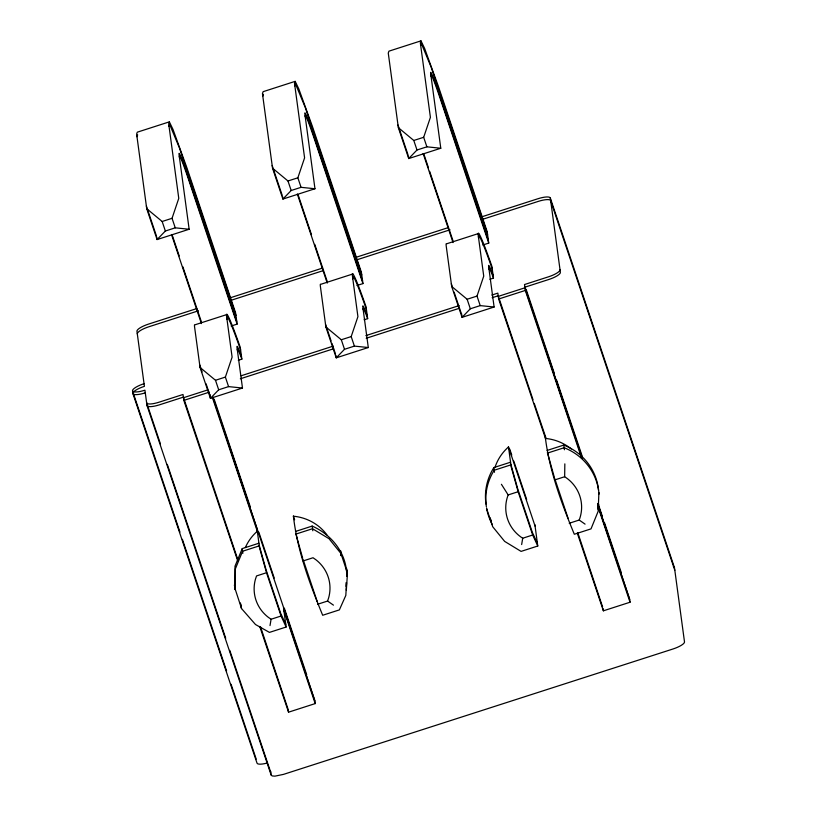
<?xml version="1.0" encoding="UTF-8"?>
<svg xmlns="http://www.w3.org/2000/svg" width="817" height="817" viewBox="0 0 817 817"><rect width="100%" height="100%" fill="white"/><g stroke="black" fill="none" stroke-linecap="round" stroke-linejoin="round"><path stroke-width="1.23" d="M585.074 524.136L579.202 520.041A37.96 36.653 -7.7 0 0 564.659 476.74L564.833 463.872M234.367 585.054L234.836 587.025L235.01 566.181L242.24 548.595L258.928 543.223M234.724 587.699L235.194 589.67L235.367 568.836L242.598 551.24L259.285 545.868M346.01 586.351L346.132 582.582M346.52 571.267C344.856 551.097 330.395 534.093 312.165 526.077L295.478 531.458M293.374 515.946C297.286 550.352 309.541 583.45 322.684 615.262L339.372 609.891L345.816 595.43L346.582 582.715M346.796 576.424L346.97 571.4L347.388 574.494L346.326 590.262M598.892 492.539L598.167 511.289L591.008 528.885L574.31 534.257C561.289 502.71 549.106 469.898 545.123 435.808M270.018 625.567L271.081 619.245L281.058 616.028L286.134 627.027L269.447 632.399L255.496 624.515L241.536 608.573L235.122 588.894M521.654 544.551L522.717 538.229A37.96 36.653 -7.7 0 1 508.164 494.928L501.413 484.287M317.599 604.263L327.576 601.057L328.669 597.768A37.96 36.653 -7.7 0 0 315.903 559.757L313.034 557.745L303.056 560.962M189.146 229.25L175.246 227.831L172.05 218.302L178.77 198.357L168.69 123.776L169.354 121.856L137.297 132.18L136.633 134.09L146.723 208.682L157.099 239.565L189.146 229.25L179.066 154.658A32.139 1.522 72.2 0 1 187.839 175.808L236.756 321.459M241.495 356.488A32.139 1.522 72.2 0 0 237.012 347.603L242.486 388.034L228.576 386.615L225.38 377.086L232.11 357.141L226.636 316.71A65.85 3.125 72.2 0 1 240.249 347.327L241.852 359.143L238.288 360.287M314.964 188.747L301.065 187.328L297.858 177.8L304.588 157.855L294.508 83.263L295.172 81.353L263.115 91.678L262.451 93.587L272.531 168.179L282.907 199.062L314.964 188.747L304.884 114.155A32.139 1.522 72.2 0 1 313.646 135.305L362.574 280.956M367.303 315.985A32.139 1.522 72.2 0 0 362.83 307.1L368.293 347.531L354.394 346.112L351.198 336.584L357.917 316.639L352.454 276.207A65.85 3.125 72.2 0 1 366.067 306.824L367.66 318.64L364.106 319.784M440.782 148.245L426.882 146.825L423.676 137.297L430.406 117.352L420.316 42.76L420.98 40.85L388.933 51.165L388.269 53.085L398.349 127.666L408.725 158.559L440.782 148.245L430.692 73.653A32.139 1.522 72.2 0 1 439.464 94.803L488.382 240.453M493.121 275.482A32.139 1.522 72.2 0 0 488.648 266.597L494.111 307.029L480.212 305.609L477.016 296.081L483.735 276.136L478.272 235.704A65.85 3.125 72.2 0 1 491.885 266.311L493.478 278.127L489.914 279.281M136.99 136.735L137.654 134.825M169.048 126.421L169.711 124.511L179.434 147.959L235.939 315.403M262.808 96.232L263.472 94.323M294.866 85.918L295.529 84.008L305.252 107.456L361.747 274.9M420.673 45.415L421.337 43.495L431.07 66.953L487.565 234.397M175.246 227.831L165.361 231.017L157.099 239.565L156.752 237.042M301.065 187.328L291.179 190.504L282.907 199.062L282.57 196.54M426.882 146.825L416.997 150.001L408.725 158.559L408.388 156.037M228.576 386.615L218.69 389.791L210.429 398.349L200.053 367.466L194.589 327.035A65.85 3.125 72.2 0 1 194.967 324.809L227.024 314.494M354.394 346.112L344.508 349.288L336.247 357.846L325.871 326.953L320.407 286.532A65.85 3.125 72.2 0 1 320.785 284.306L352.842 273.981M480.212 305.609L470.326 308.785L462.065 317.343L451.689 286.45L446.215 246.019A65.85 3.125 72.2 0 1 446.603 243.803L478.66 233.478M146.723 208.682L162.164 221.489L172.05 218.302M272.531 168.179L287.982 180.986L297.858 177.8M398.349 127.666L413.79 140.473L423.676 137.297M196.826 308.56L148.49 324.114A12.602 3.227 -18.6 0 0 136.95 331.222L144.405 386.339A12.602 3.227 -18.6 0 0 132.854 393.447L256.977 762.976A12.602 3.227 -18.6 0 0 267.057 763.068M229.485 298.042L322.644 268.047M355.303 257.539L448.441 227.555M481.09 217.036L537.923 198.745A12.602 3.227 -18.6 0 1 550.341 198.143L674.464 567.672L684.503 641.896A12.602 3.227 -18.6 0 1 672.953 649.004L283.53 774.373L274.931 776.15L272.184 775.936L271.111 774.976L146.989 405.446L144.926 390.189A12.602 3.227 -18.6 0 1 132.497 390.792L179.954 532.092M198.388 310.817L148.847 326.769A12.602 3.227 -18.6 0 0 137.307 333.877M231.058 300.299L323.001 270.703M356.876 259.796L450.004 229.812M482.653 219.303L538.28 201.39A12.602 3.227 -18.6 0 1 550.699 200.788L674.822 570.317M231.18 326.024L237.114 324.104L235.582 312.758L186.654 167.107L173 129.423L169.354 121.856M356.988 285.511L362.932 283.601L361.39 272.255L312.472 126.604L298.818 88.92L295.172 81.353M482.806 245.008L488.74 243.098L487.208 231.752L438.29 86.102L424.626 48.417L420.98 40.85M200.053 367.466L215.494 380.273L225.38 377.086M325.871 326.953L341.312 339.76L351.198 336.584M451.689 286.45L467.13 299.257L477.016 296.081M241.178 375.759L333.193 346.132M365.863 335.613L459.083 305.609M491.793 295.07L497.849 293.119L498.646 299.022L545.48 438.453A47.263 45.629 -7.7 0 1 571.267 448.982M240.321 378.792L333.561 348.777M366.22 338.269L459.44 308.254M492.151 297.725L498.207 295.774L533.011 399.748M183.457 397.736L207.692 389.934M498.288 296.377L524.953 287.788L582.235 458.317M237.839 561.238L183.815 400.381L209.264 392.191M498.646 299.022L525.311 290.443L524.514 284.541L548.483 276.82A12.602 3.227 -18.6 0 0 560.023 269.712M242.486 388.034L210.429 398.349L209.918 394.57M368.293 347.531L336.247 357.846L335.91 355.334M494.111 307.029L462.065 317.343L461.554 313.565M486.003 504.038A56.71 54.749 -7.7 0 1 493.866 467.579L510.554 462.208M547.104 450.443L563.791 445.071A56.71 54.749 -7.7 0 1 598.544 490.21M295.836 534.104L312.523 528.732L329.006 538.689L340.955 553.497L347.031 571.849M486.36 506.693A56.71 54.749 -7.7 0 1 494.224 470.235L510.921 464.863M547.461 453.098L564.149 447.726A56.71 54.749 -7.7 0 1 599.004 494.122M212.941 397.562L256.947 528.579L259.561 547.901L266.516 572.727L256.538 575.934L255.445 579.222A37.96 36.653 -7.7 0 0 268.211 617.233L271.081 619.245M508.164 494.928L518.141 491.722L511.187 466.895L508.46 446.705M554.692 479.957L564.659 476.74M522.717 538.229L532.684 535.023L537.77 546.022L521.083 551.393L504.651 541.395L492.702 526.72L486.646 508.715M569.235 523.258L579.202 520.041M259.745 626.455L288.544 712.179L315.199 703.59L314.759 700.343L212.869 397.011M577.282 533.123L603.375 610.82L630.04 602.231L629.601 598.984L597.533 503.507M327.576 601.057L333.448 605.142M537.412 543.366L532.327 532.367L517.784 489.066L510.829 464.24M285.776 624.372L280.701 613.383L266.148 570.072L259.203 545.256M526.138 289.371L554.14 372.756M556.581 380.007L582.153 456.141M598.8 505.692L602.446 516.569M604.478 522.614L621.124 572.166M582.511 458.797L524.871 287.186L548.84 279.475A12.602 3.227 -18.6 0 0 560.38 272.367L550.341 198.143M597.646 504.212L629.682 599.586M525.311 290.443L581.367 457.336M597.595 505.652L630.04 602.231M488.74 243.098L439.822 97.458A32.139 1.522 72.2 0 0 431.049 76.298M534.226 403.353L546.113 438.372M577.772 532.633L602.619 606.97M554.733 478.507L568.07 518.203M423.992 154.474L428.435 167.71M429.65 171.325L453.098 241.138M423.135 153.514L453.057 242.588M413.79 140.473L416.997 150.001M467.13 299.257L470.326 308.785M509.747 449.115L511.759 455.11M513.781 461.105L526.659 499.463M535.074 526.087L508.501 446.97A47.263 45.629 -7.7 0 0 494.908 467.651M397.991 125.021L407.969 154.719M451.331 283.805L452.128 286.175M454.119 292.118L461.299 313.503M518.141 491.722L532.684 535.023M362.932 283.601L314.004 137.961A32.139 1.522 72.2 0 0 305.241 116.811M298.174 194.977L311.512 234.704M314.749 244.334L327.28 281.64M297.317 194.017L327.239 283.09M287.982 180.986L291.179 190.504M341.312 339.76L344.508 349.288M272.173 165.524L282.151 195.232M325.513 324.308L331.099 340.944M331.896 343.314L335.491 354.006M237.114 324.104L188.196 178.463A32.139 1.522 72.2 0 0 179.423 157.313M294.62 519.806L293.415 516.211A47.263 45.629 -7.7 0 1 326.882 534.808M303.107 559.512L317.241 601.618M172.356 235.48L179.229 255.946M182.865 266.781L201.472 322.153M171.499 234.52L201.421 323.593M162.164 221.489L165.361 231.017M215.494 380.273L218.69 389.791M214.136 399.186L250.268 506.744M258.795 532.122L274.216 578.048M284.367 608.257L306.692 674.73M314.841 700.945L283.519 607.705L286.134 627.027M212.491 397.808L257.304 531.234A47.263 45.629 -7.7 0 0 245.386 547.482M283.887 610.35L315.199 703.59M146.366 206.027L156.343 235.735M199.695 364.811L202.085 371.939M206.078 383.816L210.071 395.704M266.516 572.727L281.058 616.028M238.298 561.003L183.376 397.133L159.407 404.844A12.602 3.227 -18.6 0 1 146.989 405.446M260.5 626.741L288.176 709.524M240.841 604.917L241.178 605.918L240.382 602.946M160.418 443.856L146.631 402.801A12.602 3.227 -18.6 0 0 159.049 402.199L183.018 394.478L183.815 400.381M167.311 464.383L225.727 638.281M229.781 650.363L270.744 772.331M182.395 539.332L226.605 670.961M231.068 684.248L256.211 759.116M547.38 452.475L554.334 477.302M295.744 533.491L302.698 558.307M240.739 605.601L241.536 608.573M603.089 608.645L603.375 610.82M563.791 445.071L564.067 447.103M564.149 447.726L564.424 449.758M534.88 524.637L537.77 546.022M493.866 467.579L494.142 469.622M494.224 470.235L494.499 472.267M347.388 574.494L346.612 568.744L346.694 570.838M312.165 526.077L312.441 528.119M312.523 528.732L312.799 530.764M288.248 710.004L288.544 712.179M242.24 548.595L242.516 550.627M242.598 551.24L242.874 553.272M270.59 771.197L271.111 774.976M598.779 504.293A56.71 54.749 -7.7 0 1 597.952 509.257M492.365 524.585A56.71 54.749 -7.7 0 1 486.554 507.919M145.283 392.844A12.602 3.227 -18.6 0 1 132.854 393.447M237.379 350.258A32.139 1.522 72.2 0 1 241.852 359.143M227.003 319.365A65.85 3.125 72.2 0 1 240.606 349.972M363.187 309.745A32.139 1.522 72.2 0 1 367.66 318.64M352.811 278.863A65.85 3.125 72.2 0 1 366.425 309.469M489.005 269.242A32.139 1.522 72.2 0 1 493.478 278.127M478.629 238.36A65.85 3.125 72.2 0 1 492.243 268.967M491.425 520.837A56.71 54.749 -7.7 0 1 489.792 517.416M673.382 566.722A12.602 3.227 -18.6 0 1 674.464 567.672M132.497 390.792A12.602 3.227 -18.6 0 1 144.047 383.684M340.597 550.852L340.679 552.946L340.597 550.852M340.955 553.497L341.036 555.591L340.955 553.497"/></g></svg>
